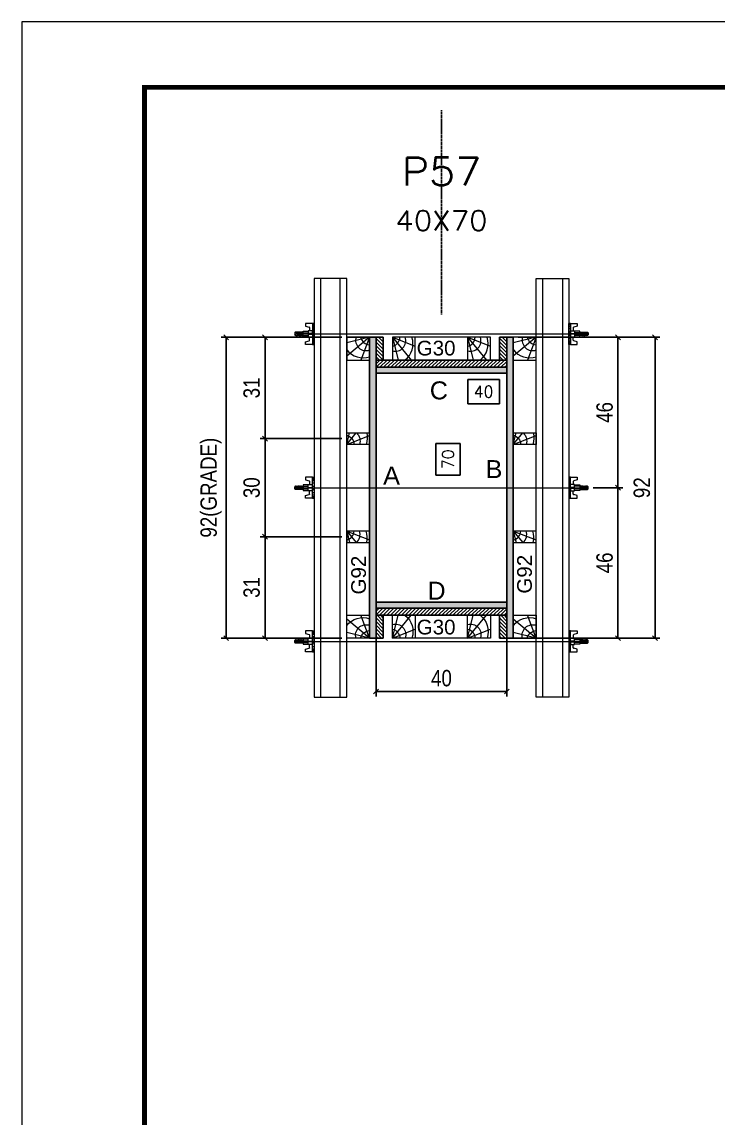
# Model space of a CAD drawing. Extents: x 2949 to 9203, y -16089 to 12527.
# Drawn here: x 2949 to 3375, y 1519 to 2190 of the extents above; entities that cross this region are included whole.
import ezdxf
from ezdxf.enums import TextEntityAlignment as Align

# ---------------------------------------------------------------- set-up
doc = ezdxf.new("R2010")
doc.units = 0
doc.linetypes.add('DASHED', pattern=[0.75, 0.5, -0.25])
doc.linetypes.add('HIDDEN', pattern=[0.375, 0.25, -0.125])
for name, color, linetype in [('CHAPA', 1, 'Continuous'), ('COTA', 241, 'Continuous'), ('MEIO_PONT', 93, 'Continuous'), ('Painéis', 200, 'Continuous'), ('SARRAFO', 251, 'Continuous'), ('Texto de Titulo', 7, 'Continuous'), ('Texto Qtd Sarr', 242, 'Continuous'), ('TEXTO_GERAL', 7, 'Continuous')]:
    doc.layers.add(name, color=color, linetype=linetype)
for name, color, linetype, lineweight in [('Folhas', 255, 'Continuous', 9), ('Hachura', 251, 'Continuous', 9), ('Madeira', 126, 'Continuous', 18), ('Perfil Metálico', 224, 'Continuous', 18), ('SARRAFO DE PRESSAO', 251, 'DASHED', 9), ('Texto Seção', 7, 'Continuous', 15)]:
    doc.layers.add(name, color=color, linetype=linetype, lineweight=lineweight)
doc.styles.add('ARIAL', font='arial.ttf')
doc.styles.add('COTA TECNICA 2X', font='techl___.ttf', dxfattribs={"height": 10})
doc.styles.add('ROMANS', font='romans.shx')
doc.styles.add('SANSSERIF', font='sas_____.pfb')
doc.dimstyles.new('SECAO PILAR', dxfattribs={"dimtxt": 10, "dimasz": 3, "dimexe": 3, "dimexo": 3, "dimgap": 3, "dimtad": 1, "dimdec": 1, "dimlfac": 0.5, "dimzin": 12, "dimdsep": 46, "dimtxsty": 'COTA TECNICA 2X', "dimblk1": 'OBLIQUE', "dimblk2": 'OBLIQUE', "dimsah": 1, "dimcen": 0.9, "dimclrd": 256, "dimclre": 256, "dimclrt": 256, "dimadec": 1, "dimazin": 3, "dimtfac": 1, "dimtdec": 1, "dimtmove": 0, "dimatfit": 3, "dimfxl": 1, "dimtolj": 1, "dimtzin": 12, "dimarcsym": 0})
doc.dimstyles.new('SECÇÃO 2', dxfattribs={"dimtxt": 7, "dimasz": 6, "dimexe": 0.18, "dimexo": 2, "dimgap": -4, "dimtad": 3, "dimdec": 1, "dimlfac": 0.5, "dimzin": 12, "dimdsep": 46, "dimtxsty": 'ROMANS', "dimblk": 'ARCHTICK', "dimcen": 0.09, "dimse1": 1, "dimse2": 1, "dimsd1": 1, "dimsd2": 1, "dimclrd": 180, "dimclre": 5, "dimclrt": 1, "dimadec": 0, "dimazin": 3, "dimtfac": 1, "dimtdec": 1, "dimtofl": 0, "dimtmove": 0, "dimatfit": 3, "dimldrblk": 'ARCHTICK', "dimfxl": 1, "dimtolj": 1, "dimtzin": 0, "dimarcsym": 0})

# ---------------------------------------------------------------- blocks, each defined once
blk = doc.blocks.new('9999999999')
at = {"layer": 'Folhas'}
blk.add_lwpolyline([(98138.98, 34190.21), (99623.98, 34190.21), (99623.98, 35240.21), (98138.98, 35240.21)], close=True, dxfattribs=at)
at = {"layer": 'Folhas', "color": 30, "const_width": 3}
blk.add_lwpolyline([(98213.98, 34230.21), (99583.98, 34230.21), (99583.98, 35200.21), (98213.98, 35200.21)], close=True, dxfattribs=at)
blk = doc.blocks.new('titulo1')
at = {"layer": 'Defpoints', "color": 252, "linetype": 'HIDDEN', "ltscale": 2}
blk.add_line((0, 0), (0, 125), dxfattribs=at)
at = {"layer": 'Defpoints', "style": 'ROMANS', "oblique": 15}
blk.add_attdef('FOLHA', text='', height=10, dxfattribs=at).set_placement((0, 15.58), align=Align.MIDDLE_CENTER)
at = {"layer": 'Texto Qtd Sarr', "color": 3, "style": 'ROMANS', "oblique": 15}
for tag, height, p in [('TITULO', 17, (0, 71.45)), ('SEÇÃO', 12, (0, 41.55))]:
    blk.add_attdef(tag, text='', height=height, dxfattribs=at).set_placement(p, align=Align.MIDDLE_CENTER)
blk = doc.blocks.new('*D1228')
at = {"layer": 'COTA', "color": 180, "lineweight": -2, "transparency": 16777216}
for p, q in [((3217.34, 1931.77), (3202.34, 1931.77)), ((3202.34, 1931.77), (3202.34, 1912.44)), ((3217.34, 1912.44), (3217.34, 1931.77)), ((3202.34, 1912.44), (3217.34, 1912.44))]:
    blk.add_line(p, q, dxfattribs=at)
at = {"layer": 'Defpoints', "color": 0, "transparency": 16777216}
for p in [(3165.83, 1974.74), (3165.83, 1834.74), (3221.34, 1834.74)]:
    blk.add_point(p, dxfattribs=at)
at = {"layer": 'COTA', "color": 1, "transparency": 16777216, "insert": (3209.84, 1922.11), "char_height": 7, "attachment_point": 5, "rotation": 90, "style": 'ROMANS'}
blk.add_mtext('\\A1;70', dxfattribs=at)
blk = doc.blocks.new('_ArchTick')
at = {"color": 0, "linetype": 'ByBlock', "const_width": 0.15}
blk.add_lwpolyline([(-0.5, -0.5), (0.5, 0.5)], dxfattribs=at)
blk = doc.blocks.new('_Oblique')
at = {"color": 0, "linetype": 'ByBlock', "lineweight": -2}
blk.add_line((-0.5, -0.5), (0.5, 0.5), dxfattribs=at)
blk = doc.blocks.new('*D1229')
at = {"layer": 'COTA', "lineweight": -2, "transparency": 16777216}
for p, q in [((3252.83, 1996.74), (3339.6, 1996.74)), ((3336.6, 1996.74), (3336.6, 1812.74)), ((3252.83, 1812.74), (3339.6, 1812.74))]:
    blk.add_line(p, q, dxfattribs=at)
at = {"layer": 'Defpoints', "color": 0, "transparency": 16777216}
for p in [(3249.83, 1996.74), (3249.83, 1812.74), (3336.6, 1812.74)]:
    blk.add_point(p, dxfattribs=at)
at = {"layer": 'COTA', "lineweight": -2, "transparency": 16777216, "xscale": 3, "yscale": 3, "zscale": 3}
for p, rotation in [((3336.6, 1996.74), 90), ((3336.6, 1812.74), 270)]:
    blk.add_blockref('_Oblique', p, dxfattribs=dict(at, rotation=rotation))
at = {"layer": 'COTA', "transparency": 16777216, "insert": (3328.52, 1904.74), "char_height": 10, "attachment_point": 5, "rotation": 90, "style": 'COTA TECNICA 2X'}
blk.add_mtext('\\A1;92', dxfattribs=at)
blk = doc.blocks.new('*D1230')
at = {"layer": 'COTA', "lineweight": -2, "transparency": 16777216}
for p, q in [((3286.83, 1996.74), (3316.83, 1996.74)), ((3313.83, 1996.74), (3313.83, 1904.74)), ((3298.63, 1904.74), (3316.83, 1904.74))]:
    blk.add_line(p, q, dxfattribs=at)
at = {"layer": 'Defpoints', "color": 0, "transparency": 16777216}
for p in [(3283.83, 1996.74), (3295.63, 1904.74), (3313.83, 1904.74)]:
    blk.add_point(p, dxfattribs=at)
at = {"layer": 'COTA', "lineweight": -2, "transparency": 16777216, "xscale": 3, "yscale": 3, "zscale": 3}
for p, rotation in [((3313.83, 1996.74), 90), ((3313.83, 1904.74), 270)]:
    blk.add_blockref('_Oblique', p, dxfattribs=dict(at, rotation=rotation))
at = {"layer": 'COTA', "transparency": 16777216, "insert": (3305.73, 1950.74), "char_height": 10, "attachment_point": 5, "rotation": 90, "style": 'COTA TECNICA 2X'}
blk.add_mtext('\\A1;46', dxfattribs=at)
blk = doc.blocks.new('*D1231')
at = {"layer": 'COTA', "lineweight": -2, "transparency": 16777216}
for p, q in [((3298.63, 1904.74), (3316.83, 1904.74)), ((3313.83, 1812.74), (3313.83, 1904.74)), ((3286.83, 1812.74), (3316.83, 1812.74))]:
    blk.add_line(p, q, dxfattribs=at)
at = {"layer": 'Defpoints', "color": 0, "transparency": 16777216}
for p in [(3295.63, 1904.74), (3313.83, 1904.74), (3283.83, 1812.74)]:
    blk.add_point(p, dxfattribs=at)
at = {"layer": 'COTA', "lineweight": -2, "transparency": 16777216, "xscale": 3, "yscale": 3, "zscale": 3}
for p, rotation in [((3313.83, 1904.74), 90), ((3313.83, 1812.74), 270)]:
    blk.add_blockref('_Oblique', p, dxfattribs=dict(at, rotation=rotation))
at = {"layer": 'COTA', "transparency": 16777216, "insert": (3305.73, 1858.74), "char_height": 10, "attachment_point": 5, "rotation": 90, "style": 'COTA TECNICA 2X'}
blk.add_mtext('\\A1;46', dxfattribs=at)
blk = doc.blocks.new('*D1232')
at = {"layer": 'COTA', "color": 180, "lineweight": -2, "transparency": 16777216}
for p, q in [((3241.33, 1970.94), (3222, 1970.94)), ((3222, 1970.94), (3222, 1955.94)), ((3241.33, 1955.94), (3241.33, 1970.94)), ((3222, 1955.94), (3241.33, 1955.94))]:
    blk.add_line(p, q, dxfattribs=at)
at = {"layer": 'Defpoints', "color": 0, "transparency": 16777216}
for p in [(3165.83, 1974.74), (3245.83, 1974.74), (3245.83, 1951.94)]:
    blk.add_point(p, dxfattribs=at)
at = {"layer": 'COTA', "color": 1, "transparency": 16777216, "insert": (3231.66, 1963.44), "char_height": 7, "attachment_point": 5, "style": 'ROMANS'}
blk.add_mtext('\\A1;40', dxfattribs=at)
blk = doc.blocks.new('PONTALETE')
at = {"layer": 'Madeira'}
for q in [(2.71, 7), (7, 5.76), (7, 1.74)]:
    blk.add_line((0, 0), q, dxfattribs=at)
blk.add_lwpolyline([(0, 0), (7, 0), (7, 7), (0, 7)], close=True, dxfattribs=at)
for centre, radius, start, end in [((2.04, 0.06), 6.23, 37.2818, 109.0913), ((1.09, 0.9), 3.19, 343.603, 109.9847), ((-0.21, -0.78), 3.09, 14.6322, 86.0383)]:
    blk.add_arc(centre, radius, start, end, dxfattribs=at)
blk = doc.blocks.new('*D1233')
at = {"layer": 'COTA', "lineweight": -2, "transparency": 16777216}
for p, q in [((3144.83, 1996.74), (3071.05, 1996.74)), ((3074.05, 1996.74), (3074.05, 1812.74)), ((3144.83, 1812.74), (3071.05, 1812.74))]:
    blk.add_line(p, q, dxfattribs=at)
at = {"layer": 'Defpoints', "color": 0, "transparency": 16777216}
for p in [(3147.83, 1996.74), (3074.05, 1812.74), (3147.83, 1812.74)]:
    blk.add_point(p, dxfattribs=at)
at = {"layer": 'COTA', "lineweight": -2, "transparency": 16777216, "xscale": 3, "yscale": 3, "zscale": 3}
for p, rotation in [((3074.05, 1996.74), 90), ((3074.05, 1812.74), 270)]:
    blk.add_blockref('_Oblique', p, dxfattribs=dict(at, rotation=rotation))
at = {"layer": 'COTA', "transparency": 16777216, "insert": (3064.83, 1904.74), "char_height": 10, "attachment_point": 5, "rotation": 90, "style": 'COTA TECNICA 2X'}
blk.add_mtext('\\A1;92(GRADE)', dxfattribs=at)
blk = doc.blocks.new('MEIO PONTALETE')
at = {"layer": 'Madeira'}
for q in [(2.71, 7), (3.5, 2.88), (3.5, 0.87)]:
    blk.add_line((0, 0), q, dxfattribs=at)
blk.add_lwpolyline([(0, 0), (3.5, 0), (3.5, 7), (0, 7)], close=True, dxfattribs=at)
for centre, radius, start, end in [((2.04, 0.06), 6.23, 76.4499, 109.0913), ((1.09, 0.9), 3.19, 40.9063, 109.9847), ((-0.21, -0.78), 3.09, 14.6322, 86.0383)]:
    blk.add_arc(centre, radius, start, end, dxfattribs=at)
blk = doc.blocks.new('*D1234')
at = {"layer": 'COTA', "lineweight": -2, "transparency": 16777216}
for p, q in [((3144.83, 1874.74), (3094.89, 1874.74)), ((3097.89, 1874.74), (3097.89, 1812.74)), ((3144.83, 1812.74), (3094.89, 1812.74))]:
    blk.add_line(p, q, dxfattribs=at)
at = {"layer": 'Defpoints', "color": 0, "transparency": 16777216}
for p in [(3147.83, 1874.74), (3097.89, 1812.74), (3147.83, 1812.74)]:
    blk.add_point(p, dxfattribs=at)
at = {"layer": 'COTA', "lineweight": -2, "transparency": 16777216, "xscale": 3, "yscale": 3, "zscale": 3}
for p, rotation in [((3097.89, 1874.74), 90), ((3097.89, 1812.74), 270)]:
    blk.add_blockref('_Oblique', p, dxfattribs=dict(at, rotation=rotation))
at = {"layer": 'COTA', "transparency": 16777216, "insert": (3089.67, 1843.74), "char_height": 10, "attachment_point": 5, "rotation": 90, "style": 'COTA TECNICA 2X'}
blk.add_mtext('\\A1;31', dxfattribs=at)
blk = doc.blocks.new('C')
at = {"layer": 'Hachura', "color": 0}
for p, q in [((0, 3.22), (0, -3.22)), ((0.45, 3.22), (0, 3.22)), ((0.46, 3.16), (0, 3.16)), ((0.46, 3.05), (0, 3.05)), ((0.46, 2.88), (0, 2.88)), ((0, 2.75), (0, -1.16)), ((0.46, 2.65), (0, 2.65)), ((0.46, 2.23), (0, 2.23)), ((0.46, 1.51), (0, 1.51)), ((0.39, 0.49), (0.17, 0.49)), ((0.45, -3.23), (0.45, 3.22)), ((0.45, 3.22), (2.58, 3.22)), ((1.74, 0.97), (0.45, 0.97)), ((1.45, 0.1), (0.45, 0.1)), ((1.35, 1.94), (1.35, 0.96)), ((2.58, 2.39), (1.47, 2.09)), ((1.74, -0.97), (1.74, 0.97)), ((1.74, 0.97), (1.74, 0.84)), ((1.74, 0.97), (1.74, 0.84)), ((1.74, 0.84), (3.35, 0.84)), ((3.35, 0.45), (1.74, 0.45)), ((2.58, 3.22), (2.58, 2.39)), ((3.32, 0.84), (3.32, -0.84)), ((3.35, 0.84), (3.35, -0.84)), ((3.68, 0.45), (3.35, 0.45)), ((3.84, -0.52), (3.35, 0.45)), ((3.35, 0.06), (3.67, -0.57)), ((3.68, 0.45), (4.16, -0.52)), ((3.72, 0.5), (4.25, -0.57)), ((4.37, -0.55), (3.83, 0.53)), ((4.15, 0.45), (3.93, 0.45)), ((4.42, -0.52), (3.93, 0.45)), ((4.15, 0.45), (4.26, 0.45)), ((4.26, 0.45), (4.74, -0.52)), ((4.3, 0.5), (4.83, -0.57)), ((4.95, -0.55), (4.41, 0.53)), ((4.51, 0.45), (4.84, 0.45)), ((5, -0.52), (4.51, 0.45)), ((4.84, 0.45), (5.32, -0.52)), ((4.88, 0.5), (5.41, -0.57)), ((5.53, -0.55), (4.99, 0.53)), ((5.58, -0.52), (5.09, 0.45)), ((5.42, 0.45), (5.09, 0.45)), ((5.58, -0.52), (5.09, 0.45)), ((5.42, 0.45), (5.74, -0.19)), ((5.46, 0.5), (5.74, -0.07)), ((5.74, 0.19), (5.57, 0.53)), ((5.74, 0.32), (5.68, 0.45)), ((5.68, 0.45), (5.74, 0.45)), ((5.74, 0.45), (5.9, 0.29)), ((5.74, 0.45), (5.74, -0.52)), ((5.9, -0.36), (5.9, 0.29)), ((0.45, 0), (0, 0)), ((0.46, -1.52), (0, -1.52)), ((0.46, -2.23), (0, -2.23)), ((0.46, -2.65), (0, -2.65)), ((0.46, -2.88), (0, -2.88)), ((0.46, -3.05), (0, -3.05)), ((0.46, -3.16), (0, -3.16)), ((0, -3.22), (2.57, -3.22)), ((0.08, -0.48), (0.29, -0.48)), ((0.29, -0.48), (0.4, -0.48)), ((0.45, 0), (0.45, -0.97)), ((0.45, -0.16), (1.45, -0.16)), ((0.45, -0.65), (0.45, -0.32)), ((0.45, -3.23), (0.45, -0.65)), ((0.45, -0.97), (1.74, -0.97)), ((1.35, -1.94), (1.35, -0.97)), ((2.58, -2.39), (1.47, -2.1)), ((3.35, -0.32), (1.74, -0.32)), ((3.35, -0.84), (1.74, -0.84)), ((2.58, -3.23), (2.58, -2.39)), ((3.35, -0.07), (3.58, -0.52)), ((3.35, -0.52), (3.58, -0.52)), ((3.84, -0.52), (4.16, -0.52)), ((4.42, -0.52), (4.74, -0.52)), ((4.63, -0.52), (4.74, -0.52)), ((5, -0.52), (5.32, -0.52)), ((5.58, -0.52), (5.74, -0.52)), ((5.74, -0.52), (5.9, -0.36)), ((5.74, -0.52), (5.74, -0.52))]:
    blk.add_line(p, q, dxfattribs=at)
for centre, radius, start, end in [((1.52, 1.94), 0.161, 104.7436, 180), ((1.44, -0.03), 0.129, 272.695, 87.305), ((3.81, 0.39), 0.143, 25.5688, 154.4312), ((4.39, 0.39), 0.143, 25.5688, 154.4312), ((4.97, 0.39), 0.143, 25.5688, 154.4312), ((5.55, 0.39), 0.143, 25.5688, 154.4312), ((0.17, -0.37), 0.174, 221.744, 317.8592), ((1.52, -1.94), 0.161, 180, 255.2564), ((3.71, -0.4), 0.174, 222.1408, 318.256), ((4.29, -0.4), 0.174, 222.1408, 318.256), ((4.87, -0.4), 0.174, 222.1408, 318.256), ((5.45, -0.4), 0.174, 222.1408, 318.256), ((5.61, -0.4), 0.174, 317.8592, 318.256)]:
    blk.add_arc(centre, radius, start, end, dxfattribs=at)
blk = doc.blocks.new('*D1235')
at = {"layer": 'COTA', "lineweight": -2, "transparency": 16777216}
for p, q in [((3144.83, 1996.74), (3094.89, 1996.74)), ((3097.89, 1996.74), (3097.89, 1934.74)), ((3144.83, 1934.74), (3094.89, 1934.74))]:
    blk.add_line(p, q, dxfattribs=at)
at = {"layer": 'Defpoints', "color": 0, "transparency": 16777216}
for p in [(3147.83, 1996.74), (3097.89, 1934.74), (3147.83, 1934.74)]:
    blk.add_point(p, dxfattribs=at)
at = {"layer": 'COTA', "lineweight": -2, "transparency": 16777216, "xscale": 3, "yscale": 3, "zscale": 3}
for p, rotation in [((3097.89, 1996.74), 90), ((3097.89, 1934.74), 270)]:
    blk.add_blockref('_Oblique', p, dxfattribs=dict(at, rotation=rotation))
at = {"layer": 'COTA', "transparency": 16777216, "insert": (3089.67, 1965.74), "char_height": 10, "attachment_point": 5, "rotation": 90, "style": 'COTA TECNICA 2X'}
blk.add_mtext('\\A1;31', dxfattribs=at)
blk = doc.blocks.new('*D1236')
at = {"layer": 'COTA', "lineweight": -2, "transparency": 16777216}
for p, q in [((3144.83, 1934.74), (3094.89, 1934.74)), ((3097.89, 1934.74), (3097.89, 1874.74)), ((3144.83, 1874.74), (3094.89, 1874.74))]:
    blk.add_line(p, q, dxfattribs=at)
at = {"layer": 'Defpoints', "color": 0, "transparency": 16777216}
for p in [(3147.83, 1934.74), (3097.89, 1874.74), (3147.83, 1874.74)]:
    blk.add_point(p, dxfattribs=at)
at = {"layer": 'COTA', "lineweight": -2, "transparency": 16777216, "xscale": 3, "yscale": 3, "zscale": 3}
for p, rotation in [((3097.89, 1934.74), 90), ((3097.89, 1874.74), 270)]:
    blk.add_blockref('_Oblique', p, dxfattribs=dict(at, rotation=rotation))
at = {"layer": 'COTA', "transparency": 16777216, "insert": (3089.67, 1904.74), "char_height": 10, "attachment_point": 5, "rotation": 90, "style": 'COTA TECNICA 2X'}
blk.add_mtext('\\A1;30', dxfattribs=at)
blk = doc.blocks.new('*D1240')
at = {"layer": 'COTA', "lineweight": -2, "transparency": 16777216}
for p, q in [((3165.83, 1828.14), (3165.83, 1777.1)), ((3245.83, 1828.14), (3245.83, 1777.1)), ((3165.83, 1780.1), (3245.83, 1780.1))]:
    blk.add_line(p, q, dxfattribs=at)
at = {"layer": 'Defpoints', "color": 0, "transparency": 16777216}
for p in [(3165.83, 1831.14), (3245.83, 1831.14), (3245.83, 1780.1)]:
    blk.add_point(p, dxfattribs=at)
at = {"layer": 'COTA', "lineweight": -2, "transparency": 16777216, "xscale": 3, "yscale": 3, "zscale": 3, "rotation": 180}
blk.add_blockref('_Oblique', (3165.83, 1780.1), dxfattribs=at)
at = {"layer": 'COTA', "lineweight": -2, "transparency": 16777216, "xscale": 3, "yscale": 3, "zscale": 3}
blk.add_blockref('_Oblique', (3245.83, 1780.1), dxfattribs=at)
at = {"layer": 'COTA', "transparency": 16777216, "insert": (3205.83, 1788.2), "char_height": 10, "attachment_point": 5, "style": 'COTA TECNICA 2X'}
blk.add_mtext('\\A1;40', dxfattribs=at)

msp = doc.modelspace()

# ---------------------------------------------------------------- hatches: boundary and pattern name
at = {"layer": 'Hachura'}
h = msp.add_hatch(color=256, dxfattribs=at)
h.dxf.hatch_style = 1
h.paths.add_polyline_path([(3165.83, 1812.74), (3161.83, 1812.74), (3161.83, 1996.74), (3165.83, 1996.74)])
h = msp.add_hatch(color=256, dxfattribs=at)
h.dxf.hatch_style = 1
h.paths.add_polyline_path([(3165.83, 1812.74), (3161.83, 1812.74), (3161.83, 1996.74), (3165.83, 1996.74)])
h = msp.add_hatch(dxfattribs=at)
h.set_pattern_fill('ANSI31', color=256, scale=0.5, angle=90, style=0)
h.set_pattern_definition([(135, (-19725.5793, 11120.6886), (-1.12253202, -1.12253202), [])])
h.paths.add_polyline_path([(3165.83, 1982.74), (3170.23, 1982.74), (3170.23, 1996.74), (3165.83, 1996.74)])
h = msp.add_hatch(dxfattribs=at)
h.set_pattern_fill('ANSI31', color=256, scale=0.5, angle=90, style=0)
h.set_pattern_definition([(135, (-19683.5793, 11120.6886), (-1.12253202, -1.12253202), [])])
h.paths.add_polyline_path([(3245.83, 1982.74), (3241.43, 1982.74), (3241.43, 1996.74), (3245.83, 1996.74)])
h = msp.add_hatch(color=256, dxfattribs=at)
h.dxf.hatch_style = 1
h.paths.add_polyline_path([(3245.83, 1812.74), (3249.83, 1812.74), (3249.83, 1996.74), (3245.83, 1996.74)])
h = msp.add_hatch(color=256, dxfattribs=at)
h.dxf.hatch_style = 1
h.paths.add_polyline_path([(3245.83, 1812.74), (3249.83, 1812.74), (3249.83, 1996.74), (3245.83, 1996.74)])
h = msp.add_hatch(dxfattribs=at)
h.set_pattern_fill('ANSI31', color=256, scale=0.5, style=0)
h.set_pattern_definition([(45, (12339.7807, 24907.745), (-1.12253202, 1.12253202), [])])
h.paths.add_polyline_path([(3245.83, 1978.34), (3245.83, 1982.74), (3165.83, 1982.74), (3165.83, 1978.34)])
h = msp.add_hatch(color=256, dxfattribs=at)
h.dxf.hatch_style = 1
h.paths.add_polyline_path([(3165.83, 1978.34), (3165.83, 1974.74), (3245.83, 1974.74), (3245.83, 1978.34)])
h = msp.add_hatch(color=256, dxfattribs=at)
h.dxf.hatch_style = 1
h.paths.add_polyline_path([(3165.83, 1978.34), (3165.83, 1974.74), (3245.83, 1974.74), (3245.83, 1978.34)])
h = msp.add_hatch(color=256, dxfattribs=at)
h.dxf.hatch_style = 1
h.paths.add_polyline_path([(3165.83, 1834.74), (3165.83, 1831.14), (3245.83, 1831.14), (3245.83, 1834.74)])
h = msp.add_hatch(color=256, dxfattribs=at)
h.dxf.hatch_style = 1
h.paths.add_polyline_path([(3165.83, 1834.74), (3165.83, 1831.14), (3245.83, 1831.14), (3245.83, 1834.74)])
h = msp.add_hatch(dxfattribs=at)
h.set_pattern_fill('ANSI31', color=256, scale=0.5, style=0)
h.set_pattern_definition([(45, (12339.7807, 24933.745), (-1.12253202, 1.12253202), [])])
h.paths.add_polyline_path([(3245.83, 1831.14), (3245.83, 1826.74), (3165.83, 1826.74), (3165.83, 1831.14)])
h = msp.add_hatch(dxfattribs=at)
h.set_pattern_fill('ANSI31', color=256, scale=0.5, angle=90, style=0)
h.set_pattern_definition([(135, (-19725.5793, 11315.6886), (-1.12253202, -1.12253202), [])])
h.paths.add_polyline_path([(3165.83, 1826.74), (3170.23, 1826.74), (3170.23, 1812.74), (3165.83, 1812.74)])
h = msp.add_hatch(dxfattribs=at)
h.set_pattern_fill('ANSI31', color=256, scale=0.5, angle=90, style=0)
h.set_pattern_definition([(135, (-19683.5793, 11315.6886), (-1.12253202, -1.12253202), [])])
h.paths.add_polyline_path([(3245.83, 1826.74), (3241.43, 1826.74), (3241.43, 1812.74), (3245.83, 1812.74)])

# ---------------------------------------------------------------- linework, layer by layer
at = {"layer": 'CHAPA'}
for points in [[(3165.83, 1812.74), (3161.83, 1812.74), (3161.83, 1996.74), (3165.83, 1996.74)], [(3165.83, 1812.74), (3161.83, 1812.74), (3161.83, 1996.74), (3165.83, 1996.74)], [(3245.83, 1812.74), (3249.83, 1812.74), (3249.83, 1996.74), (3245.83, 1996.74)], [(3245.83, 1812.74), (3249.83, 1812.74), (3249.83, 1996.74), (3245.83, 1996.74)], [(3165.83, 1978.34), (3165.83, 1974.74), (3245.83, 1974.74), (3245.83, 1978.34)], [(3165.83, 1978.34), (3165.83, 1974.74), (3245.83, 1974.74), (3245.83, 1978.34)], [(3165.83, 1834.74), (3165.83, 1831.14), (3245.83, 1831.14), (3245.83, 1834.74)], [(3165.83, 1834.74), (3165.83, 1831.14), (3245.83, 1831.14), (3245.83, 1834.74)]]:
    msp.add_lwpolyline(points, close=True, dxfattribs=at)
at = {"layer": 'Hachura'}
for p, q in [((3117.03, 1998.74), (3290.83, 1998.75)), ((3117.03, 1904.74), (3290.83, 1904.73)), ((3117.03, 1810.74), (3290.83, 1810.73))]:
    msp.add_line(p, q, dxfattribs=at)
at = {"layer": 'Madeira'}
for points in [[(3161.83, 1812.74), (3147.83, 1812.74), (3147.83, 1996.74), (3161.83, 1996.74)], [(3175.83, 1996.74), (3175.83, 1982.74), (3235.83, 1982.74), (3235.83, 1996.74)], [(3249.83, 1812.74), (3263.83, 1812.74), (3263.83, 1996.74), (3249.83, 1996.74)], [(3175.83, 1812.74), (3175.83, 1826.74), (3235.83, 1826.74), (3235.83, 1812.74)]]:
    msp.add_lwpolyline(points, close=True, dxfattribs=at)
at = {"layer": 'Painéis'}
msp.add_lwpolyline([(3245.83, 1974.74), (3165.83, 1974.74), (3165.83, 1834.74), (3245.83, 1834.74)], close=True, dxfattribs=at)
at = {"layer": 'Perfil Metálico'}
for points in [[(3127.83, 1776.74), (3147.83, 1776.74), (3147.83, 2032.74), (3127.83, 2032.74)], [(3143.83, 2032.74), (3131.83, 2032.74), (3131.83, 1776.74), (3143.83, 1776.74)], [(3283.83, 1776.74), (3263.83, 1776.74), (3263.83, 2032.74), (3283.83, 2032.74)], [(3267.83, 2032.74), (3279.83, 2032.74), (3279.83, 1776.74), (3267.83, 1776.74)]]:
    msp.add_lwpolyline(points, close=True, dxfattribs=at)
at = {"layer": 'SARRAFO'}
for points in [[(3170.23, 1996.74), (3170.23, 1982.74), (3165.83, 1982.74), (3165.83, 1996.74)], [(3241.43, 1996.74), (3241.43, 1982.74), (3245.83, 1982.74), (3245.83, 1996.74)], [(3165.83, 1982.74), (3245.83, 1982.74), (3245.83, 1978.34), (3165.83, 1978.34)], [(3165.83, 1826.74), (3245.83, 1826.74), (3245.83, 1831.14), (3165.83, 1831.14)], [(3170.23, 1812.74), (3170.23, 1826.74), (3165.83, 1826.74), (3165.83, 1812.74)], [(3241.43, 1812.74), (3241.43, 1826.74), (3245.83, 1826.74), (3245.83, 1812.74)]]:
    msp.add_lwpolyline(points, close=True, dxfattribs=at)

# ---------------------------------------------------------------- block references
at = {"layer": 'Hachura', "linetype": 'Continuous', "yscale": 2, "zscale": 2, "rotation": 180}
for p, xscale in [((3127.83, 1998.74), 2), ((3283.83, 1998.74), -2)]:
    msp.add_blockref('C', p, dxfattribs=dict(at, xscale=xscale))
at = {"layer": 'Hachura', "linetype": 'Continuous', "yscale": 2, "zscale": 2}
for p, xscale in [((3127.83, 1904.74), -2), ((3283.83, 1904.74), 2), ((3127.83, 1810.74), -2), ((3283.83, 1810.74), 2)]:
    msp.add_blockref('C', p, dxfattribs=dict(at, xscale=xscale))
at = {"layer": 'MEIO_PONT'}
for name, p, xscale, yscale, zscale, rotation in [('PONTALETE', (3161.83, 1996.74), 2, 2, 2, 180), ('PONTALETE', (3175.83, 1996.74), 2, 2, 2, 270), ('PONTALETE', (3221.83, 1996.74), 2, 2, 2, 270), ('PONTALETE', (3263.83, 1996.74), 2, 2, 2, 180), ('MEIO PONTALETE', (3147.83, 1931.24), -1.999999997962732, 1.999999997962732, 1.999999997962732, 270), ('MEIO PONTALETE', (3249.83, 1931.24), -1.999999997962732, 1.999999997962732, 1.999999997962732, 270), ('MEIO PONTALETE', (3147.83, 1878.24), 1.999999997962732, 1.999999997962732, 1.999999997962732, 270), ('MEIO PONTALETE', (3249.83, 1878.24), 1.999999997962732, 1.999999997962732, 1.999999997962732, 270), ('PONTALETE', (3175.83, 1812.74), -2, 2, 2, 270), ('PONTALETE', (3221.83, 1812.74), -2, 2, 2, 270)]:
    msp.add_blockref(name, p, dxfattribs=dict(at, xscale=xscale, yscale=yscale, zscale=zscale, rotation=rotation))
at = {"layer": 'MEIO_PONT', "xscale": -2, "yscale": 2, "zscale": 2}
for p in [(3161.83, 1812.74), (3263.83, 1812.74)]:
    msp.add_blockref('PONTALETE', p, dxfattribs=at)
at = {"layer": 'SARRAFO DE PRESSAO', "color": 6, "linetype": 'ByBlock'}
msp.add_blockref('9999999999', (-95189.94, -33050.65), dxfattribs=at)
at = {"layer": 'Texto Seção'}
ref = msp.add_blockref('titulo1', (3205.83, 2010.61), dxfattribs=at)
ref.add_attrib('TITULO', 'P57', dxfattribs={"layer": 'Texto de Titulo', "color": 7, "height": 17, "style": 'ROMANS', "width": 1.1}).set_placement((3205.83, 2098.11), align=Align.MIDDLE_CENTER)
ref.add_attrib('SEÇÃO', '40X70', dxfattribs={"layer": 'Texto de Titulo', "color": 7, "height": 12, "style": 'ROMANS', "width": 1.1}).set_placement((3205.83, 2068.11), align=Align.MIDDLE_CENTER)

# ---------------------------------------------------------------- texts
at = {"layer": 'TEXTO_GERAL', "style": 'ARIAL'}
for s, p in [('C', (3204.24, 1964.24)), ('A', (3175.29, 1912.18)), ('B', (3238, 1916.1)), ('D', (3202.83, 1841.74))]:
    msp.add_text(s, height=11, dxfattribs=at).set_placement(p, align=Align.MIDDLE_CENTER)
at = {"layer": 'TEXTO_GERAL', "color": 0, "linetype": 'Continuous', "style": 'SANSSERIF'}
for p in [(3155.1, 1839.4), (3256.66, 1839.95)]:
    msp.add_text('G92', height=9, rotation=90, dxfattribs=at).set_placement(p, align=Align.MIDDLE_LEFT)
at = {"layer": 'TEXTO_GERAL', "color": 0, "linetype": 'Continuous', "char_height": 9, "width": 285.3299, "style": 'SANSSERIF'}
for insert, attachment_point in [((3190.68, 1994.59), 1), ((3190.68, 1814.88), 7)]:
    msp.add_mtext('G30', dxfattribs=dict(at, insert=insert, attachment_point=attachment_point))

# ---------------------------------------------------------------- dimensions: what is measured, and where the dimension line sits
at = {"layer": 'COTA'}
dim = msp.add_linear_dim(base=(3074.05, 1812.74), p1=(3147.83, 1996.74), p2=(3147.83, 1812.74), angle=270, text='<>(GRADE)', dimstyle='SECAO PILAR', dxfattribs=at)
dim.commit()
dim.dimension.update_dxf_attribs({"geometry": '*D1233', "text_midpoint": (3064.83, 1904.74)})
for base, p1, p2, angle, picture, middle in [((3097.89, 1934.74), (3147.83, 1996.74), (3147.83, 1934.74), 270, '*D1235', (3089.67, 1965.74)), ((3336.6, 1812.74), (3249.83, 1996.74), (3249.83, 1812.74), 270, '*D1229', (3328.52, 1904.74)), ((3313.83, 1904.74), (3283.83, 1996.74), (3295.63, 1904.74), 270, '*D1230', (3305.73, 1950.74)), ((3097.89, 1874.74), (3147.83, 1934.74), (3147.83, 1874.74), 270, '*D1236', (3089.67, 1904.74)), ((3313.83, 1904.74), (3283.83, 1812.74), (3295.63, 1904.74), 90, '*D1231', (3305.73, 1858.74)), ((3097.89, 1812.74), (3147.83, 1874.74), (3147.83, 1812.74), 270, '*D1234', (3089.67, 1843.74))]:
    dim = msp.add_linear_dim(base=base, p1=p1, p2=p2, angle=angle, dimstyle='SECAO PILAR', dxfattribs=at)
    dim.commit()
    dim.dimension.update_dxf_attribs({"geometry": picture, "text_midpoint": middle})
dim = msp.add_linear_dim(base=(3221.34, 1834.74), p1=(3165.83, 1974.74), p2=(3165.83, 1834.74), angle=270, dimstyle='SECÇÃO 2', dxfattribs=at)
dim.commit()
dim.dimension.update_dxf_attribs({"geometry": '*D1228', "text_midpoint": (3221.34, 1922.11), "dimtype": 160})
dim = msp.add_linear_dim(base=(3245.83, 1951.94), p1=(3165.83, 1974.74), p2=(3245.83, 1974.74), dimstyle='SECÇÃO 2', dxfattribs=at)
dim.commit()
dim.dimension.update_dxf_attribs({"geometry": '*D1232', "text_midpoint": (3231.66, 1951.94), "dimtype": 160})
dim = msp.add_linear_dim(base=(3245.83, 1780.1), p1=(3165.83, 1831.14), p2=(3245.83, 1831.14), dimstyle='SECAO PILAR', dxfattribs=at)
dim.commit()
dim.dimension.update_dxf_attribs({"geometry": '*D1240', "text_midpoint": (3205.83, 1788.2)})

doc.saveas('drawing.dxf')
